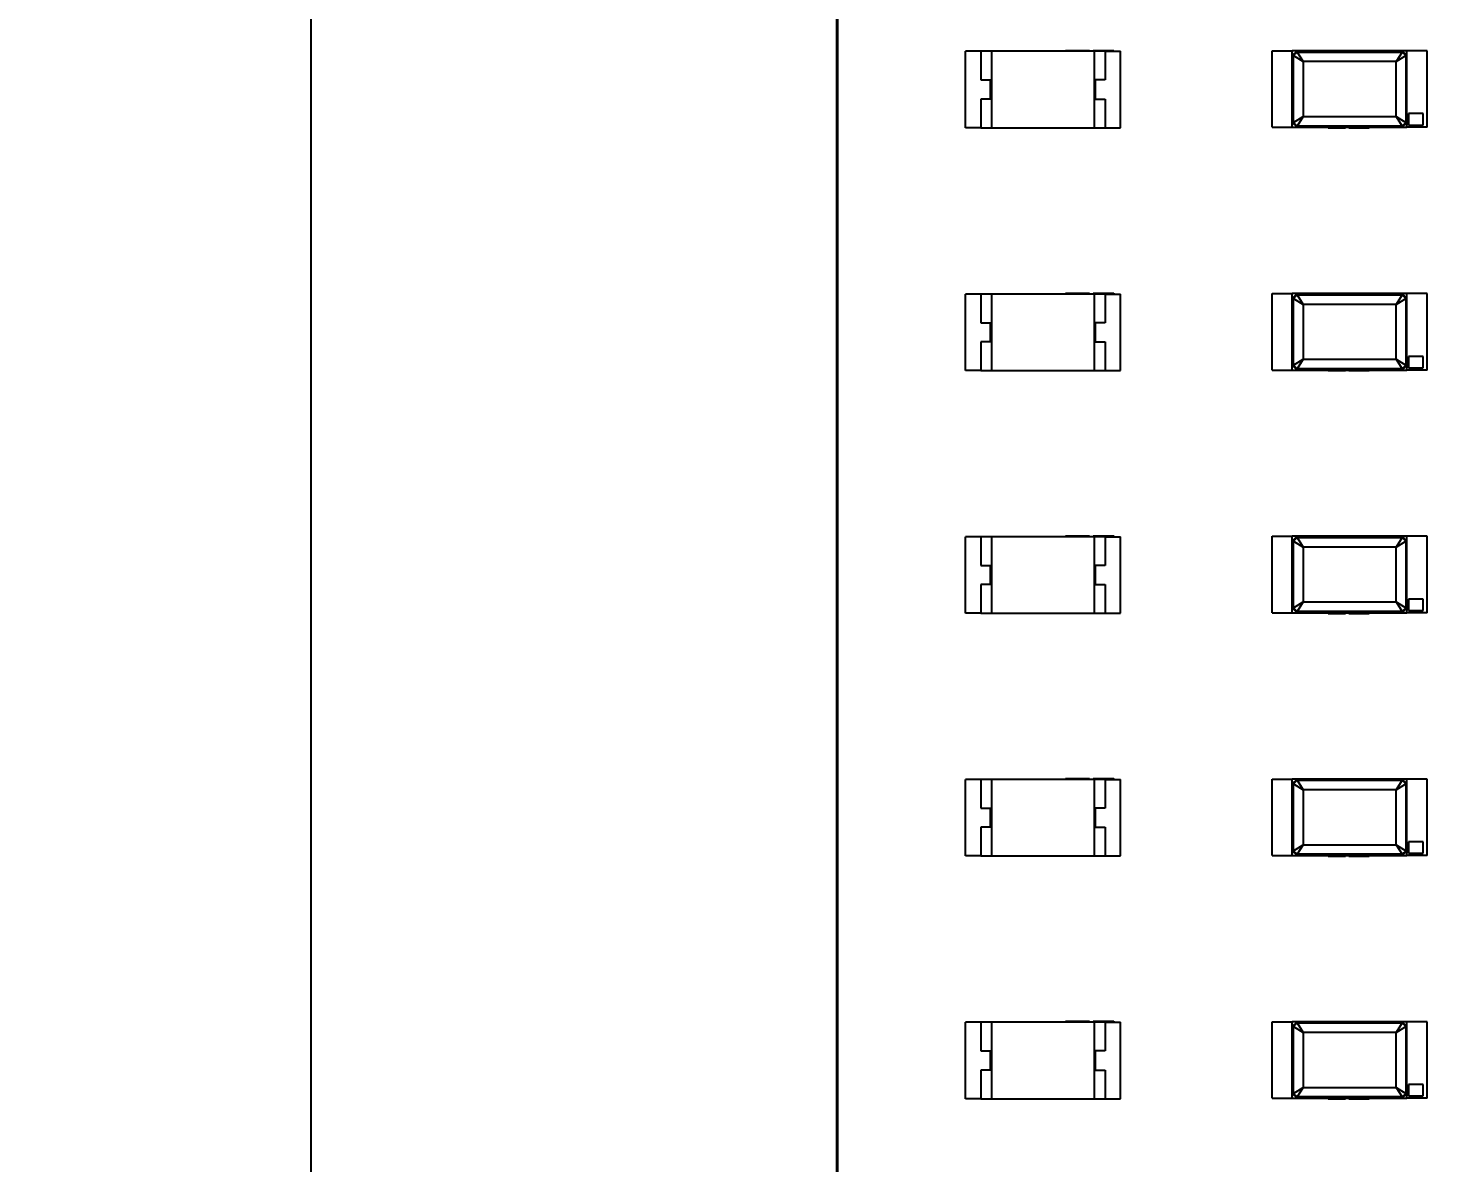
# Model space of a CAD drawing. Header units: millimetres. Extents: x 5 to 205, y 5 to 144.
# Drawn here: x 22.54 to 37.47, y 74.03 to 85.9 of the extents above; entities that cross this region are included whole.
import ezdxf

# ---------------------------------------------------------------- set-up
doc = ezdxf.new("R2010")
doc.units = ezdxf.units.MM
for name, color, linetype in [('DIM', 4, 'CONTINUOUS'), ('OUTLINE', 7, 'CONTINUOUS'), ('PARTS', 8, 'CONTINUOUS')]:
    doc.layers.add(name, color=color, linetype=linetype)
doc.styles.add('CJK', font='arial.ttf')
doc.dimstyles.new('PCB2', dxfattribs={"dimtxt": 1.25, "dimasz": 1.25, "dimexe": 0.75, "dimexo": 0.5, "dimgap": 0.3, "dimtad": 1, "dimzin": 0, "dimtxsty": 'CJK', "dimcen": 2.5, "dimclrd": 4, "dimclre": 4, "dimclrt": 4, "dimazin": 3, "dimtfac": 1, "dimtmove": 0, "dimatfit": 3})

msp = doc.modelspace()

# ---------------------------------------------------------------- linework, layer by layer
at = {"layer": 'OUTLINE'}
msp.add_lwpolyline([(31, 55.5), (31, 122.5)], dxfattribs=at)
at = {"layer": 'PARTS'}
for points in [[(31.013, 55.5), (31.013, 122.5)], [(32.51, 85.659), (32.35, 85.659)], [(32.35, 84.859), (32.35, 85.659)], [(32.51, 85.659), (32.51, 85.359)], [(32.62, 85.659), (32.51, 85.659)], [(33.7, 85.659), (32.62, 85.659)], [(32.62, 85.659), (32.62, 84.859)], [(33.396, 85.669), (33.414, 85.669)], [(33.396, 85.669), (33.396, 85.659)], [(33.414, 85.669), (33.421, 85.669)], [(33.414, 85.669), (33.414, 85.659)], [(33.421, 85.669), (33.439, 85.669)], [(33.421, 85.669), (33.421, 85.659)], [(33.439, 85.669), (33.439, 85.659)], [(33.442, 85.669), (33.449, 85.669)], [(33.442, 85.669), (33.442, 85.659)], [(33.449, 85.669), (33.456, 85.669)], [(33.449, 85.669), (33.449, 85.659)], [(33.456, 85.669), (33.474, 85.669)], [(33.456, 85.669), (33.456, 85.659)], [(33.474, 85.669), (33.48, 85.669)], [(33.474, 85.669), (33.474, 85.659)], [(33.48, 85.669), (33.498, 85.669)], [(33.48, 85.669), (33.48, 85.659)], [(33.498, 85.669), (33.498, 85.659)], [(33.498, 85.669), (33.501, 85.669)], [(33.501, 85.669), (33.508, 85.669)], [(33.501, 85.669), (33.501, 85.659)], [(33.508, 85.669), (33.526, 85.669)], [(33.508, 85.669), (33.508, 85.659)], [(33.526, 85.669), (33.54, 85.669)], [(33.526, 85.669), (33.526, 85.659)], [(33.54, 85.669), (33.54, 85.659)], [(33.54, 85.669), (33.547, 85.669)], [(33.547, 85.669), (33.547, 85.659)], [(33.547, 85.669), (33.549, 85.669)], [(33.549, 85.669), (33.549, 85.659)], [(33.549, 85.669), (33.55, 85.669)], [(33.55, 85.669), (33.55, 85.659)], [(33.55, 85.669), (33.574, 85.669)], [(33.574, 85.669), (33.574, 85.659)], [(33.574, 85.669), (33.576, 85.669)], [(33.576, 85.669), (33.58, 85.669)], [(33.576, 85.669), (33.576, 85.659)], [(33.58, 85.669), (33.58, 85.669)], [(33.58, 85.669), (33.58, 85.659)], [(33.58, 85.669), (33.58, 85.659)], [(33.584, 85.669), (33.584, 85.659)], [(33.584, 85.669), (33.595, 85.669)], [(33.595, 85.669), (33.612, 85.669)], [(33.595, 85.669), (33.595, 85.659)], [(33.612, 85.669), (33.619, 85.669)], [(33.612, 85.669), (33.612, 85.659)], [(33.619, 85.669), (33.619, 85.659)], [(33.621, 85.669), (33.621, 85.659)], [(33.621, 85.669), (33.64, 85.669)], [(33.621, 85.669), (33.621, 85.659)], [(33.621, 85.669), (33.621, 85.669)], [(33.64, 85.669), (33.64, 85.659)], [(33.64, 85.669), (33.646, 85.669)], [(33.646, 85.669), (33.646, 85.659)], [(33.685, 85.669), (33.718, 85.669)], [(33.685, 85.669), (33.685, 85.659)], [(33.7, 84.859), (33.7, 85.659)], [(33.81, 85.659), (33.7, 85.659)], [(33.718, 85.669), (33.737, 85.669)], [(33.718, 85.669), (33.718, 85.659)], [(33.737, 85.669), (33.782, 85.669)], [(33.737, 85.669), (33.737, 85.659)], [(33.782, 85.669), (33.823, 85.669)], [(33.782, 85.669), (33.782, 85.659)], [(33.81, 85.659), (33.97, 85.659)], [(33.81, 85.659), (33.81, 85.359)], [(33.823, 85.669), (33.838, 85.669)], [(33.823, 85.669), (33.823, 85.659)], [(33.838, 85.669), (33.846, 85.669)], [(33.838, 85.669), (33.838, 85.659)], [(33.846, 85.669), (33.884, 85.669)], [(33.846, 85.669), (33.846, 85.659)], [(33.884, 85.669), (33.9, 85.669)], [(33.884, 85.669), (33.884, 85.659)], [(33.9, 85.669), (33.9, 85.659)], [(33.97, 84.859), (33.97, 85.659)], [(35.56, 85.664), (35.77, 85.664)], [(35.56, 84.864), (35.56, 85.664)], [(35.82, 85.664), (35.77, 85.614)], [(35.77, 84.864), (35.77, 85.664)], [(36.97, 85.664), (35.77, 85.664)], [(35.783, 85.614), (35.77, 85.614)], [(35.783, 85.614), (35.82, 85.651)], [(35.783, 85.614), (35.883, 85.551)], [(35.783, 84.914), (35.783, 85.614)], [(36.92, 85.664), (35.82, 85.664)], [(35.82, 85.651), (35.82, 85.664)], [(35.82, 85.651), (35.883, 85.551)], [(35.82, 85.651), (36.92, 85.651)], [(36.857, 85.551), (35.883, 85.551)], [(35.883, 85.551), (35.883, 84.977)], [(36.92, 85.651), (36.857, 85.551)], [(36.857, 85.551), (36.957, 85.614)], [(36.857, 84.977), (36.857, 85.551)], [(36.97, 85.614), (36.92, 85.664)], [(36.92, 85.651), (36.92, 85.664)], [(36.92, 85.651), (36.957, 85.614)], [(36.957, 85.614), (36.97, 85.614)], [(36.957, 85.614), (36.957, 84.914)], [(37.18, 85.664), (36.97, 85.664)], [(36.97, 84.864), (36.97, 85.664)], [(37.18, 84.864), (37.18, 85.664)], [(32.51, 85.359), (32.61, 85.359)], [(32.61, 85.159), (32.61, 85.359)], [(33.71, 85.159), (33.71, 85.359)], [(33.81, 85.359), (33.71, 85.359)], [(32.51, 85.159), (32.51, 84.859)], [(32.61, 85.159), (32.51, 85.159)], [(33.71, 85.159), (33.81, 85.159)], [(33.81, 85.159), (33.81, 84.859)], [(35.783, 84.914), (35.883, 84.977)], [(35.883, 84.977), (35.82, 84.877)], [(35.883, 84.977), (36.857, 84.977)], [(36.857, 84.977), (36.92, 84.877)], [(36.857, 84.977), (36.957, 84.914)], [(37.139, 85.007), (36.985, 85.007)], [(36.985, 85.007), (36.985, 84.888)], [(37.139, 84.888), (37.139, 85.007)], [(32.51, 84.859), (32.35, 84.859)], [(32.51, 84.859), (32.62, 84.859)], [(32.62, 84.859), (33.7, 84.859)], [(33.7, 84.859), (33.81, 84.859)], [(33.81, 84.859), (33.97, 84.859)], [(35.56, 84.864), (35.77, 84.864)], [(35.77, 84.914), (35.82, 84.864)], [(35.783, 84.914), (35.77, 84.914)], [(35.77, 84.864), (36.97, 84.864)], [(35.82, 84.877), (35.783, 84.914)], [(35.82, 84.877), (35.82, 84.864)], [(36.92, 84.877), (35.82, 84.877)], [(35.82, 84.864), (36.92, 84.864)], [(36.144, 84.854), (36.144, 84.864)], [(36.157, 84.854), (36.144, 84.854)], [(36.157, 84.854), (36.157, 84.864)], [(36.191, 84.854), (36.157, 84.854)], [(36.191, 84.854), (36.191, 84.864)], [(36.197, 84.854), (36.191, 84.854)], [(36.197, 84.854), (36.197, 84.864)], [(36.21, 84.854), (36.197, 84.854)], [(36.21, 84.854), (36.21, 84.864)], [(36.245, 84.854), (36.21, 84.854)], [(36.245, 84.854), (36.245, 84.864)], [(36.284, 84.854), (36.245, 84.854)], [(36.284, 84.854), (36.284, 84.864)], [(36.3, 84.854), (36.284, 84.854)], [(36.3, 84.854), (36.3, 84.864)], [(36.328, 84.854), (36.3, 84.854)], [(36.328, 84.854), (36.328, 84.864)], [(36.362, 84.854), (36.362, 84.864)], [(36.367, 84.854), (36.362, 84.854)], [(36.367, 84.854), (36.367, 84.864)], [(36.383, 84.854), (36.367, 84.854)], [(36.383, 84.854), (36.383, 84.864)], [(36.384, 84.854), (36.383, 84.854)], [(36.384, 84.854), (36.384, 84.864)], [(36.385, 84.854), (36.385, 84.864)], [(36.391, 84.854), (36.385, 84.854)], [(36.391, 84.854), (36.391, 84.864)], [(36.406, 84.854), (36.391, 84.854)], [(36.406, 84.854), (36.406, 84.864)], [(36.415, 84.854), (36.406, 84.854)], [(36.415, 84.854), (36.415, 84.864)], [(36.419, 84.854), (36.419, 84.864)], [(36.419, 84.854), (36.419, 84.864)], [(36.419, 84.854), (36.419, 84.854)], [(36.422, 84.854), (36.419, 84.854)], [(36.422, 84.854), (36.422, 84.864)], [(36.423, 84.854), (36.422, 84.854)], [(36.423, 84.854), (36.423, 84.864)], [(36.444, 84.854), (36.423, 84.854)], [(36.444, 84.854), (36.444, 84.864)], [(36.445, 84.854), (36.444, 84.854)], [(36.445, 84.854), (36.445, 84.864)], [(36.447, 84.854), (36.445, 84.854)], [(36.447, 84.854), (36.447, 84.864)], [(36.453, 84.854), (36.447, 84.854)], [(36.453, 84.854), (36.453, 84.864)], [(36.465, 84.854), (36.453, 84.854)], [(36.465, 84.854), (36.465, 84.864)], [(36.48, 84.854), (36.465, 84.854)], [(36.48, 84.854), (36.48, 84.864)], [(36.486, 84.854), (36.48, 84.854)], [(36.486, 84.854), (36.486, 84.864)], [(36.488, 84.854), (36.486, 84.854)], [(36.488, 84.854), (36.488, 84.864)], [(36.504, 84.854), (36.488, 84.854)], [(36.504, 84.854), (36.504, 84.864)], [(36.509, 84.854), (36.504, 84.854)], [(36.509, 84.854), (36.509, 84.864)], [(36.525, 84.854), (36.509, 84.854)], [(36.525, 84.854), (36.525, 84.864)], [(36.531, 84.854), (36.525, 84.854)], [(36.531, 84.854), (36.531, 84.864)], [(36.537, 84.854), (36.531, 84.854)], [(36.537, 84.854), (36.537, 84.864)], [(36.539, 84.854), (36.539, 84.864)], [(36.555, 84.854), (36.539, 84.854)], [(36.555, 84.854), (36.555, 84.864)], [(36.56, 84.854), (36.555, 84.854)], [(36.56, 84.854), (36.56, 84.864)], [(36.576, 84.854), (36.56, 84.854)], [(36.576, 84.854), (36.576, 84.864)], [(36.957, 84.914), (36.92, 84.877)], [(36.92, 84.864), (36.97, 84.914)], [(36.92, 84.877), (36.92, 84.864)], [(36.957, 84.914), (36.97, 84.914)], [(37.18, 84.864), (36.97, 84.864)], [(36.985, 84.888), (37.139, 84.888)], [(32.51, 83.119), (32.35, 83.119)], [(32.35, 82.319), (32.35, 83.119)], [(32.51, 83.119), (32.51, 82.819)], [(32.62, 83.119), (32.51, 83.119)], [(33.7, 83.119), (32.62, 83.119)], [(32.62, 83.119), (32.62, 82.319)], [(33.396, 83.129), (33.414, 83.129)], [(33.396, 83.129), (33.396, 83.119)], [(33.414, 83.129), (33.421, 83.129)], [(33.414, 83.129), (33.414, 83.119)], [(33.421, 83.129), (33.439, 83.129)], [(33.421, 83.129), (33.421, 83.119)], [(33.439, 83.129), (33.439, 83.119)], [(33.442, 83.129), (33.449, 83.129)], [(33.442, 83.129), (33.442, 83.119)], [(33.449, 83.129), (33.456, 83.129)], [(33.449, 83.129), (33.449, 83.119)], [(33.456, 83.129), (33.474, 83.129)], [(33.456, 83.129), (33.456, 83.119)], [(33.474, 83.129), (33.48, 83.129)], [(33.474, 83.129), (33.474, 83.119)], [(33.48, 83.129), (33.498, 83.129)], [(33.48, 83.129), (33.48, 83.119)], [(33.498, 83.129), (33.498, 83.119)], [(33.498, 83.129), (33.501, 83.129)], [(33.501, 83.129), (33.508, 83.129)], [(33.501, 83.129), (33.501, 83.119)], [(33.508, 83.129), (33.526, 83.129)], [(33.508, 83.129), (33.508, 83.119)], [(33.526, 83.129), (33.54, 83.129)], [(33.526, 83.129), (33.526, 83.119)], [(33.54, 83.129), (33.54, 83.119)], [(33.54, 83.129), (33.547, 83.129)], [(33.547, 83.129), (33.547, 83.119)], [(33.547, 83.129), (33.549, 83.129)], [(33.549, 83.129), (33.549, 83.119)], [(33.549, 83.129), (33.55, 83.129)], [(33.55, 83.129), (33.55, 83.119)], [(33.55, 83.129), (33.574, 83.129)], [(33.574, 83.129), (33.574, 83.119)], [(33.574, 83.129), (33.576, 83.129)], [(33.576, 83.129), (33.58, 83.129)], [(33.576, 83.129), (33.576, 83.119)], [(33.58, 83.129), (33.58, 83.129)], [(33.58, 83.129), (33.58, 83.119)], [(33.58, 83.129), (33.58, 83.119)], [(33.584, 83.129), (33.584, 83.119)], [(33.584, 83.129), (33.595, 83.129)], [(33.595, 83.129), (33.612, 83.129)], [(33.595, 83.129), (33.595, 83.119)], [(33.612, 83.129), (33.619, 83.129)], [(33.612, 83.129), (33.612, 83.119)], [(33.619, 83.129), (33.619, 83.119)], [(33.621, 83.129), (33.621, 83.119)], [(33.621, 83.129), (33.64, 83.129)], [(33.621, 83.129), (33.621, 83.119)], [(33.621, 83.129), (33.621, 83.129)], [(33.64, 83.129), (33.64, 83.119)], [(33.64, 83.129), (33.646, 83.129)], [(33.646, 83.129), (33.646, 83.119)], [(33.685, 83.129), (33.718, 83.129)], [(33.685, 83.129), (33.685, 83.119)], [(33.7, 82.319), (33.7, 83.119)], [(33.81, 83.119), (33.7, 83.119)], [(33.718, 83.129), (33.737, 83.129)], [(33.718, 83.129), (33.718, 83.119)], [(33.737, 83.129), (33.782, 83.129)], [(33.737, 83.129), (33.737, 83.119)], [(33.782, 83.129), (33.823, 83.129)], [(33.782, 83.129), (33.782, 83.119)], [(33.81, 83.119), (33.97, 83.119)], [(33.81, 83.119), (33.81, 82.819)], [(33.823, 83.129), (33.838, 83.129)], [(33.823, 83.129), (33.823, 83.119)], [(33.838, 83.129), (33.846, 83.129)], [(33.838, 83.129), (33.838, 83.119)], [(33.846, 83.129), (33.884, 83.129)], [(33.846, 83.129), (33.846, 83.119)], [(33.884, 83.129), (33.9, 83.129)], [(33.884, 83.129), (33.884, 83.119)], [(33.9, 83.129), (33.9, 83.119)], [(33.97, 82.319), (33.97, 83.119)], [(35.56, 83.124), (35.77, 83.124)], [(35.56, 82.324), (35.56, 83.124)], [(35.82, 83.124), (35.77, 83.074)], [(35.77, 82.324), (35.77, 83.124)], [(36.97, 83.124), (35.77, 83.124)], [(35.783, 83.074), (35.77, 83.074)], [(35.783, 83.074), (35.82, 83.111)], [(35.783, 83.074), (35.883, 83.011)], [(35.783, 82.374), (35.783, 83.074)], [(36.92, 83.124), (35.82, 83.124)], [(35.82, 83.111), (35.82, 83.124)], [(35.82, 83.111), (35.883, 83.011)], [(35.82, 83.111), (36.92, 83.111)], [(36.857, 83.011), (35.883, 83.011)], [(35.883, 83.011), (35.883, 82.437)], [(36.92, 83.111), (36.857, 83.011)], [(36.857, 83.011), (36.957, 83.074)], [(36.857, 82.437), (36.857, 83.011)], [(36.97, 83.074), (36.92, 83.124)], [(36.92, 83.111), (36.92, 83.124)], [(36.92, 83.111), (36.957, 83.074)], [(36.957, 83.074), (36.97, 83.074)], [(36.957, 83.074), (36.957, 82.374)], [(37.18, 83.124), (36.97, 83.124)], [(36.97, 82.324), (36.97, 83.124)], [(37.18, 82.324), (37.18, 83.124)], [(32.51, 82.819), (32.61, 82.819)], [(32.61, 82.619), (32.61, 82.819)], [(33.71, 82.619), (33.71, 82.819)], [(33.81, 82.819), (33.71, 82.819)], [(32.51, 82.619), (32.51, 82.319)], [(32.61, 82.619), (32.51, 82.619)], [(33.71, 82.619), (33.81, 82.619)], [(33.81, 82.619), (33.81, 82.319)], [(35.783, 82.374), (35.883, 82.437)], [(35.883, 82.437), (35.82, 82.337)], [(35.883, 82.437), (36.857, 82.437)], [(36.857, 82.437), (36.92, 82.337)], [(36.857, 82.437), (36.957, 82.374)], [(37.139, 82.467), (36.985, 82.467)], [(36.985, 82.467), (36.985, 82.348)], [(37.139, 82.348), (37.139, 82.467)], [(32.51, 82.319), (32.35, 82.319)], [(32.51, 82.319), (32.62, 82.319)], [(32.62, 82.319), (33.7, 82.319)], [(33.7, 82.319), (33.81, 82.319)], [(33.81, 82.319), (33.97, 82.319)], [(35.56, 82.324), (35.77, 82.324)], [(35.77, 82.374), (35.82, 82.324)], [(35.783, 82.374), (35.77, 82.374)], [(35.77, 82.324), (36.97, 82.324)], [(35.82, 82.337), (35.783, 82.374)], [(35.82, 82.337), (35.82, 82.324)], [(36.92, 82.337), (35.82, 82.337)], [(35.82, 82.324), (36.92, 82.324)], [(36.144, 82.314), (36.144, 82.324)], [(36.157, 82.314), (36.144, 82.314)], [(36.157, 82.314), (36.157, 82.324)], [(36.191, 82.314), (36.157, 82.314)], [(36.191, 82.314), (36.191, 82.324)], [(36.197, 82.314), (36.191, 82.314)], [(36.197, 82.314), (36.197, 82.324)], [(36.21, 82.314), (36.197, 82.314)], [(36.21, 82.314), (36.21, 82.324)], [(36.245, 82.314), (36.21, 82.314)], [(36.245, 82.314), (36.245, 82.324)], [(36.284, 82.314), (36.245, 82.314)], [(36.284, 82.314), (36.284, 82.324)], [(36.3, 82.314), (36.284, 82.314)], [(36.3, 82.314), (36.3, 82.324)], [(36.328, 82.314), (36.3, 82.314)], [(36.328, 82.314), (36.328, 82.324)], [(36.362, 82.314), (36.362, 82.324)], [(36.367, 82.314), (36.362, 82.314)], [(36.367, 82.314), (36.367, 82.324)], [(36.383, 82.314), (36.367, 82.314)], [(36.383, 82.314), (36.383, 82.324)], [(36.384, 82.314), (36.383, 82.314)], [(36.384, 82.314), (36.384, 82.324)], [(36.385, 82.314), (36.385, 82.324)], [(36.391, 82.314), (36.385, 82.314)], [(36.391, 82.314), (36.391, 82.324)], [(36.406, 82.314), (36.391, 82.314)], [(36.406, 82.314), (36.406, 82.324)], [(36.415, 82.314), (36.406, 82.314)], [(36.415, 82.314), (36.415, 82.324)], [(36.419, 82.314), (36.419, 82.324)], [(36.419, 82.314), (36.419, 82.324)], [(36.419, 82.314), (36.419, 82.314)], [(36.422, 82.314), (36.419, 82.314)], [(36.422, 82.314), (36.422, 82.324)], [(36.423, 82.314), (36.422, 82.314)], [(36.423, 82.314), (36.423, 82.324)], [(36.444, 82.314), (36.423, 82.314)], [(36.444, 82.314), (36.444, 82.324)], [(36.445, 82.314), (36.444, 82.314)], [(36.445, 82.314), (36.445, 82.324)], [(36.447, 82.314), (36.445, 82.314)], [(36.447, 82.314), (36.447, 82.324)], [(36.453, 82.314), (36.447, 82.314)], [(36.453, 82.314), (36.453, 82.324)], [(36.465, 82.314), (36.453, 82.314)], [(36.465, 82.314), (36.465, 82.324)], [(36.48, 82.314), (36.465, 82.314)], [(36.48, 82.314), (36.48, 82.324)], [(36.486, 82.314), (36.48, 82.314)], [(36.486, 82.314), (36.486, 82.324)], [(36.488, 82.314), (36.486, 82.314)], [(36.488, 82.314), (36.488, 82.324)], [(36.504, 82.314), (36.488, 82.314)], [(36.504, 82.314), (36.504, 82.324)], [(36.509, 82.314), (36.504, 82.314)], [(36.509, 82.314), (36.509, 82.324)], [(36.525, 82.314), (36.509, 82.314)], [(36.525, 82.314), (36.525, 82.324)], [(36.531, 82.314), (36.525, 82.314)], [(36.531, 82.314), (36.531, 82.324)], [(36.537, 82.314), (36.531, 82.314)], [(36.537, 82.314), (36.537, 82.324)], [(36.539, 82.314), (36.539, 82.324)], [(36.555, 82.314), (36.539, 82.314)], [(36.555, 82.314), (36.555, 82.324)], [(36.56, 82.314), (36.555, 82.314)], [(36.56, 82.314), (36.56, 82.324)], [(36.576, 82.314), (36.56, 82.314)], [(36.576, 82.314), (36.576, 82.324)], [(36.957, 82.374), (36.92, 82.337)], [(36.92, 82.324), (36.97, 82.374)], [(36.92, 82.337), (36.92, 82.324)], [(36.957, 82.374), (36.97, 82.374)], [(37.18, 82.324), (36.97, 82.324)], [(36.985, 82.348), (37.139, 82.348)], [(32.51, 80.579), (32.35, 80.579)], [(32.35, 79.779), (32.35, 80.579)], [(32.51, 80.579), (32.51, 80.279)], [(32.62, 80.579), (32.51, 80.579)], [(33.7, 80.579), (32.62, 80.579)], [(32.62, 80.579), (32.62, 79.779)], [(33.396, 80.589), (33.414, 80.589)], [(33.396, 80.589), (33.396, 80.579)], [(33.414, 80.589), (33.421, 80.589)], [(33.414, 80.589), (33.414, 80.579)], [(33.421, 80.589), (33.439, 80.589)], [(33.421, 80.589), (33.421, 80.579)], [(33.439, 80.589), (33.439, 80.579)], [(33.442, 80.589), (33.449, 80.589)], [(33.442, 80.589), (33.442, 80.579)], [(33.449, 80.589), (33.456, 80.589)], [(33.449, 80.589), (33.449, 80.579)], [(33.456, 80.589), (33.474, 80.589)], [(33.456, 80.589), (33.456, 80.579)], [(33.474, 80.589), (33.48, 80.589)], [(33.474, 80.589), (33.474, 80.579)], [(33.48, 80.589), (33.498, 80.589)], [(33.48, 80.589), (33.48, 80.579)], [(33.498, 80.589), (33.498, 80.579)], [(33.498, 80.589), (33.501, 80.589)], [(33.501, 80.589), (33.508, 80.589)], [(33.501, 80.589), (33.501, 80.579)], [(33.508, 80.589), (33.526, 80.589)], [(33.508, 80.589), (33.508, 80.579)], [(33.526, 80.589), (33.54, 80.589)], [(33.526, 80.589), (33.526, 80.579)], [(33.54, 80.589), (33.54, 80.579)], [(33.54, 80.589), (33.547, 80.589)], [(33.547, 80.589), (33.547, 80.579)], [(33.547, 80.589), (33.549, 80.589)], [(33.549, 80.589), (33.549, 80.579)], [(33.549, 80.589), (33.55, 80.589)], [(33.55, 80.589), (33.55, 80.579)], [(33.55, 80.589), (33.574, 80.589)], [(33.574, 80.589), (33.574, 80.579)], [(33.574, 80.589), (33.576, 80.589)], [(33.576, 80.589), (33.58, 80.589)], [(33.576, 80.589), (33.576, 80.579)], [(33.58, 80.589), (33.58, 80.589)], [(33.58, 80.589), (33.58, 80.579)], [(33.58, 80.589), (33.58, 80.579)], [(33.584, 80.589), (33.584, 80.579)], [(33.584, 80.589), (33.595, 80.589)], [(33.595, 80.589), (33.612, 80.589)], [(33.595, 80.589), (33.595, 80.579)], [(33.612, 80.589), (33.619, 80.589)], [(33.612, 80.589), (33.612, 80.579)], [(33.619, 80.589), (33.619, 80.579)], [(33.621, 80.589), (33.621, 80.579)], [(33.621, 80.589), (33.64, 80.589)], [(33.621, 80.589), (33.621, 80.579)], [(33.621, 80.589), (33.621, 80.589)], [(33.64, 80.589), (33.64, 80.579)], [(33.64, 80.589), (33.646, 80.589)], [(33.646, 80.589), (33.646, 80.579)], [(33.685, 80.589), (33.718, 80.589)], [(33.685, 80.589), (33.685, 80.579)], [(33.7, 79.779), (33.7, 80.579)], [(33.81, 80.579), (33.7, 80.579)], [(33.718, 80.589), (33.737, 80.589)], [(33.718, 80.589), (33.718, 80.579)], [(33.737, 80.589), (33.782, 80.589)], [(33.737, 80.589), (33.737, 80.579)], [(33.782, 80.589), (33.823, 80.589)], [(33.782, 80.589), (33.782, 80.579)], [(33.81, 80.579), (33.97, 80.579)], [(33.81, 80.579), (33.81, 80.279)], [(33.823, 80.589), (33.838, 80.589)], [(33.823, 80.589), (33.823, 80.579)], [(33.838, 80.589), (33.846, 80.589)], [(33.838, 80.589), (33.838, 80.579)], [(33.846, 80.589), (33.884, 80.589)], [(33.846, 80.589), (33.846, 80.579)], [(33.884, 80.589), (33.9, 80.589)], [(33.884, 80.589), (33.884, 80.579)], [(33.9, 80.589), (33.9, 80.579)], [(33.97, 79.779), (33.97, 80.579)], [(35.56, 80.584), (35.77, 80.584)], [(35.56, 79.784), (35.56, 80.584)], [(35.82, 80.584), (35.77, 80.534)], [(35.77, 79.784), (35.77, 80.584)], [(36.97, 80.584), (35.77, 80.584)], [(35.783, 80.534), (35.77, 80.534)], [(35.783, 80.534), (35.82, 80.571)], [(35.783, 80.534), (35.883, 80.471)], [(35.783, 79.834), (35.783, 80.534)], [(36.92, 80.584), (35.82, 80.584)], [(35.82, 80.571), (35.82, 80.584)], [(35.82, 80.571), (35.883, 80.471)], [(35.82, 80.571), (36.92, 80.571)], [(36.857, 80.471), (35.883, 80.471)], [(35.883, 80.471), (35.883, 79.897)], [(36.92, 80.571), (36.857, 80.471)], [(36.857, 80.471), (36.957, 80.534)], [(36.857, 79.897), (36.857, 80.471)], [(36.97, 80.534), (36.92, 80.584)], [(36.92, 80.571), (36.92, 80.584)], [(36.92, 80.571), (36.957, 80.534)], [(36.957, 80.534), (36.97, 80.534)], [(36.957, 80.534), (36.957, 79.834)], [(37.18, 80.584), (36.97, 80.584)], [(36.97, 79.784), (36.97, 80.584)], [(37.18, 79.784), (37.18, 80.584)], [(32.51, 80.279), (32.61, 80.279)], [(32.61, 80.079), (32.61, 80.279)], [(33.71, 80.079), (33.71, 80.279)], [(33.81, 80.279), (33.71, 80.279)], [(32.51, 80.079), (32.51, 79.779)], [(32.61, 80.079), (32.51, 80.079)], [(33.71, 80.079), (33.81, 80.079)], [(33.81, 80.079), (33.81, 79.779)], [(35.783, 79.834), (35.883, 79.897)], [(35.883, 79.897), (35.82, 79.797)], [(35.883, 79.897), (36.857, 79.897)], [(36.857, 79.897), (36.92, 79.797)], [(36.857, 79.897), (36.957, 79.834)], [(37.139, 79.927), (36.985, 79.927)], [(36.985, 79.927), (36.985, 79.808)], [(37.139, 79.808), (37.139, 79.927)], [(32.51, 79.779), (32.35, 79.779)], [(32.51, 79.779), (32.62, 79.779)], [(32.62, 79.779), (33.7, 79.779)], [(33.7, 79.779), (33.81, 79.779)], [(33.81, 79.779), (33.97, 79.779)], [(35.56, 79.784), (35.77, 79.784)], [(35.77, 79.834), (35.82, 79.784)], [(35.783, 79.834), (35.77, 79.834)], [(35.77, 79.784), (36.97, 79.784)], [(35.82, 79.797), (35.783, 79.834)], [(35.82, 79.797), (35.82, 79.784)], [(36.92, 79.797), (35.82, 79.797)], [(35.82, 79.784), (36.92, 79.784)], [(36.144, 79.774), (36.144, 79.784)], [(36.157, 79.774), (36.144, 79.774)], [(36.157, 79.774), (36.157, 79.784)], [(36.191, 79.774), (36.157, 79.774)], [(36.191, 79.774), (36.191, 79.784)], [(36.197, 79.774), (36.191, 79.774)], [(36.197, 79.774), (36.197, 79.784)], [(36.21, 79.774), (36.197, 79.774)], [(36.21, 79.774), (36.21, 79.784)], [(36.245, 79.774), (36.21, 79.774)], [(36.245, 79.774), (36.245, 79.784)], [(36.284, 79.774), (36.245, 79.774)], [(36.284, 79.774), (36.284, 79.784)], [(36.3, 79.774), (36.284, 79.774)], [(36.3, 79.774), (36.3, 79.784)], [(36.328, 79.774), (36.3, 79.774)], [(36.328, 79.774), (36.328, 79.784)], [(36.362, 79.774), (36.362, 79.784)], [(36.367, 79.774), (36.362, 79.774)], [(36.367, 79.774), (36.367, 79.784)], [(36.383, 79.774), (36.367, 79.774)], [(36.383, 79.774), (36.383, 79.784)], [(36.384, 79.774), (36.383, 79.774)], [(36.384, 79.774), (36.384, 79.784)], [(36.385, 79.774), (36.385, 79.784)], [(36.391, 79.774), (36.385, 79.774)], [(36.391, 79.774), (36.391, 79.784)], [(36.406, 79.774), (36.391, 79.774)], [(36.406, 79.774), (36.406, 79.784)], [(36.415, 79.774), (36.406, 79.774)], [(36.415, 79.774), (36.415, 79.784)], [(36.419, 79.774), (36.419, 79.784)], [(36.419, 79.774), (36.419, 79.784)], [(36.419, 79.774), (36.419, 79.774)], [(36.422, 79.774), (36.419, 79.774)], [(36.422, 79.774), (36.422, 79.784)], [(36.423, 79.774), (36.422, 79.774)], [(36.423, 79.774), (36.423, 79.784)], [(36.444, 79.774), (36.423, 79.774)], [(36.444, 79.774), (36.444, 79.784)], [(36.445, 79.774), (36.444, 79.774)], [(36.445, 79.774), (36.445, 79.784)], [(36.447, 79.774), (36.445, 79.774)], [(36.447, 79.774), (36.447, 79.784)], [(36.453, 79.774), (36.447, 79.774)], [(36.453, 79.774), (36.453, 79.784)], [(36.465, 79.774), (36.453, 79.774)], [(36.465, 79.774), (36.465, 79.784)], [(36.48, 79.774), (36.465, 79.774)], [(36.48, 79.774), (36.48, 79.784)], [(36.486, 79.774), (36.48, 79.774)], [(36.486, 79.774), (36.486, 79.784)], [(36.488, 79.774), (36.486, 79.774)], [(36.488, 79.774), (36.488, 79.784)], [(36.504, 79.774), (36.488, 79.774)], [(36.504, 79.774), (36.504, 79.784)], [(36.509, 79.774), (36.504, 79.774)], [(36.509, 79.774), (36.509, 79.784)], [(36.525, 79.774), (36.509, 79.774)], [(36.525, 79.774), (36.525, 79.784)], [(36.531, 79.774), (36.525, 79.774)], [(36.531, 79.774), (36.531, 79.784)], [(36.537, 79.774), (36.531, 79.774)], [(36.537, 79.774), (36.537, 79.784)], [(36.539, 79.774), (36.539, 79.784)], [(36.555, 79.774), (36.539, 79.774)], [(36.555, 79.774), (36.555, 79.784)], [(36.56, 79.774), (36.555, 79.774)], [(36.56, 79.774), (36.56, 79.784)], [(36.576, 79.774), (36.56, 79.774)], [(36.576, 79.774), (36.576, 79.784)], [(36.957, 79.834), (36.92, 79.797)], [(36.92, 79.784), (36.97, 79.834)], [(36.92, 79.797), (36.92, 79.784)], [(36.957, 79.834), (36.97, 79.834)], [(37.18, 79.784), (36.97, 79.784)], [(36.985, 79.808), (37.139, 79.808)], [(32.51, 78.039), (32.35, 78.039)], [(32.35, 77.239), (32.35, 78.039)], [(32.51, 78.039), (32.51, 77.739)], [(32.62, 78.039), (32.51, 78.039)], [(33.7, 78.039), (32.62, 78.039)], [(32.62, 78.039), (32.62, 77.239)], [(33.396, 78.049), (33.414, 78.049)], [(33.396, 78.049), (33.396, 78.039)], [(33.414, 78.049), (33.421, 78.049)], [(33.414, 78.049), (33.414, 78.039)], [(33.421, 78.049), (33.439, 78.049)], [(33.421, 78.049), (33.421, 78.039)], [(33.439, 78.049), (33.439, 78.039)], [(33.442, 78.049), (33.449, 78.049)], [(33.442, 78.049), (33.442, 78.039)], [(33.449, 78.049), (33.456, 78.049)], [(33.449, 78.049), (33.449, 78.039)], [(33.456, 78.049), (33.474, 78.049)], [(33.456, 78.049), (33.456, 78.039)], [(33.474, 78.049), (33.48, 78.049)], [(33.474, 78.049), (33.474, 78.039)], [(33.48, 78.049), (33.498, 78.049)], [(33.48, 78.049), (33.48, 78.039)], [(33.498, 78.049), (33.498, 78.039)], [(33.498, 78.049), (33.501, 78.049)], [(33.501, 78.049), (33.508, 78.049)], [(33.501, 78.049), (33.501, 78.039)], [(33.508, 78.049), (33.526, 78.049)], [(33.508, 78.049), (33.508, 78.039)], [(33.526, 78.049), (33.54, 78.049)], [(33.526, 78.049), (33.526, 78.039)], [(33.54, 78.049), (33.54, 78.039)], [(33.54, 78.049), (33.547, 78.049)], [(33.547, 78.049), (33.547, 78.039)], [(33.547, 78.049), (33.549, 78.049)], [(33.549, 78.049), (33.549, 78.039)], [(33.549, 78.049), (33.55, 78.049)], [(33.55, 78.049), (33.55, 78.039)], [(33.55, 78.049), (33.574, 78.049)], [(33.574, 78.049), (33.574, 78.039)], [(33.574, 78.049), (33.576, 78.049)], [(33.576, 78.049), (33.58, 78.049)], [(33.576, 78.049), (33.576, 78.039)], [(33.58, 78.049), (33.58, 78.049)], [(33.58, 78.049), (33.58, 78.039)], [(33.58, 78.049), (33.58, 78.039)], [(33.584, 78.049), (33.584, 78.039)], [(33.584, 78.049), (33.595, 78.049)], [(33.595, 78.049), (33.612, 78.049)], [(33.595, 78.049), (33.595, 78.039)], [(33.612, 78.049), (33.619, 78.049)], [(33.612, 78.049), (33.612, 78.039)], [(33.619, 78.049), (33.619, 78.039)], [(33.621, 78.049), (33.621, 78.039)], [(33.621, 78.049), (33.64, 78.049)], [(33.621, 78.049), (33.621, 78.039)], [(33.621, 78.049), (33.621, 78.049)], [(33.64, 78.049), (33.64, 78.039)], [(33.64, 78.049), (33.646, 78.049)], [(33.646, 78.049), (33.646, 78.039)], [(33.685, 78.049), (33.718, 78.049)], [(33.685, 78.049), (33.685, 78.039)], [(33.7, 77.239), (33.7, 78.039)], [(33.81, 78.039), (33.7, 78.039)], [(33.718, 78.049), (33.737, 78.049)], [(33.718, 78.049), (33.718, 78.039)], [(33.737, 78.049), (33.782, 78.049)], [(33.737, 78.049), (33.737, 78.039)], [(33.782, 78.049), (33.823, 78.049)], [(33.782, 78.049), (33.782, 78.039)], [(33.81, 78.039), (33.97, 78.039)], [(33.81, 78.039), (33.81, 77.739)], [(33.823, 78.049), (33.838, 78.049)], [(33.823, 78.049), (33.823, 78.039)], [(33.838, 78.049), (33.846, 78.049)], [(33.838, 78.049), (33.838, 78.039)], [(33.846, 78.049), (33.884, 78.049)], [(33.846, 78.049), (33.846, 78.039)], [(33.884, 78.049), (33.9, 78.049)], [(33.884, 78.049), (33.884, 78.039)], [(33.9, 78.049), (33.9, 78.039)], [(33.97, 77.239), (33.97, 78.039)], [(35.56, 78.044), (35.77, 78.044)], [(35.56, 77.244), (35.56, 78.044)], [(35.82, 78.044), (35.77, 77.994)], [(35.77, 77.244), (35.77, 78.044)], [(36.97, 78.044), (35.77, 78.044)], [(35.783, 77.994), (35.77, 77.994)], [(35.783, 77.994), (35.82, 78.031)], [(35.783, 77.994), (35.883, 77.931)], [(35.783, 77.294), (35.783, 77.994)], [(36.92, 78.044), (35.82, 78.044)], [(35.82, 78.031), (35.82, 78.044)], [(35.82, 78.031), (35.883, 77.931)], [(35.82, 78.031), (36.92, 78.031)], [(36.857, 77.931), (35.883, 77.931)], [(35.883, 77.931), (35.883, 77.357)], [(36.92, 78.031), (36.857, 77.931)], [(36.857, 77.931), (36.957, 77.994)], [(36.857, 77.357), (36.857, 77.931)], [(36.97, 77.994), (36.92, 78.044)], [(36.92, 78.031), (36.92, 78.044)], [(36.92, 78.031), (36.957, 77.994)], [(36.957, 77.994), (36.97, 77.994)], [(36.957, 77.994), (36.957, 77.294)], [(37.18, 78.044), (36.97, 78.044)], [(36.97, 77.244), (36.97, 78.044)], [(37.18, 77.244), (37.18, 78.044)], [(32.51, 77.739), (32.61, 77.739)], [(32.61, 77.539), (32.61, 77.739)], [(33.71, 77.539), (33.71, 77.739)], [(33.81, 77.739), (33.71, 77.739)], [(32.51, 77.539), (32.51, 77.239)], [(32.61, 77.539), (32.51, 77.539)], [(33.71, 77.539), (33.81, 77.539)], [(33.81, 77.539), (33.81, 77.239)], [(35.783, 77.294), (35.883, 77.357)], [(35.883, 77.357), (35.82, 77.257)], [(35.883, 77.357), (36.857, 77.357)], [(36.857, 77.357), (36.92, 77.257)], [(36.857, 77.357), (36.957, 77.294)], [(37.139, 77.387), (36.985, 77.387)], [(36.985, 77.387), (36.985, 77.268)], [(37.139, 77.268), (37.139, 77.387)], [(32.51, 77.239), (32.35, 77.239)], [(32.51, 77.239), (32.62, 77.239)], [(32.62, 77.239), (33.7, 77.239)], [(33.7, 77.239), (33.81, 77.239)], [(33.81, 77.239), (33.97, 77.239)], [(35.56, 77.244), (35.77, 77.244)], [(35.77, 77.294), (35.82, 77.244)], [(35.783, 77.294), (35.77, 77.294)], [(35.77, 77.244), (36.97, 77.244)], [(35.82, 77.257), (35.783, 77.294)], [(35.82, 77.257), (35.82, 77.244)], [(36.92, 77.257), (35.82, 77.257)], [(35.82, 77.244), (36.92, 77.244)], [(36.144, 77.234), (36.144, 77.244)], [(36.157, 77.234), (36.144, 77.234)], [(36.157, 77.234), (36.157, 77.244)], [(36.191, 77.234), (36.157, 77.234)], [(36.191, 77.234), (36.191, 77.244)], [(36.197, 77.234), (36.191, 77.234)], [(36.197, 77.234), (36.197, 77.244)], [(36.21, 77.234), (36.197, 77.234)], [(36.21, 77.234), (36.21, 77.244)], [(36.245, 77.234), (36.21, 77.234)], [(36.245, 77.234), (36.245, 77.244)], [(36.284, 77.234), (36.245, 77.234)], [(36.284, 77.234), (36.284, 77.244)], [(36.3, 77.234), (36.284, 77.234)], [(36.3, 77.234), (36.3, 77.244)], [(36.328, 77.234), (36.3, 77.234)], [(36.328, 77.234), (36.328, 77.244)], [(36.362, 77.234), (36.362, 77.244)], [(36.367, 77.234), (36.362, 77.234)], [(36.367, 77.234), (36.367, 77.244)], [(36.383, 77.234), (36.367, 77.234)], [(36.383, 77.234), (36.383, 77.244)], [(36.384, 77.234), (36.383, 77.234)], [(36.384, 77.234), (36.384, 77.244)], [(36.385, 77.234), (36.385, 77.244)], [(36.391, 77.234), (36.385, 77.234)], [(36.391, 77.234), (36.391, 77.244)], [(36.406, 77.234), (36.391, 77.234)], [(36.406, 77.234), (36.406, 77.244)], [(36.415, 77.234), (36.406, 77.234)], [(36.415, 77.234), (36.415, 77.244)], [(36.419, 77.234), (36.419, 77.244)], [(36.419, 77.234), (36.419, 77.244)], [(36.419, 77.234), (36.419, 77.234)], [(36.422, 77.234), (36.419, 77.234)], [(36.422, 77.234), (36.422, 77.244)], [(36.423, 77.234), (36.422, 77.234)], [(36.423, 77.234), (36.423, 77.244)], [(36.444, 77.234), (36.423, 77.234)], [(36.444, 77.234), (36.444, 77.244)], [(36.445, 77.234), (36.444, 77.234)], [(36.445, 77.234), (36.445, 77.244)], [(36.447, 77.234), (36.445, 77.234)], [(36.447, 77.234), (36.447, 77.244)], [(36.453, 77.234), (36.447, 77.234)], [(36.453, 77.234), (36.453, 77.244)], [(36.465, 77.234), (36.453, 77.234)], [(36.465, 77.234), (36.465, 77.244)], [(36.48, 77.234), (36.465, 77.234)], [(36.48, 77.234), (36.48, 77.244)], [(36.486, 77.234), (36.48, 77.234)], [(36.486, 77.234), (36.486, 77.244)], [(36.488, 77.234), (36.486, 77.234)], [(36.488, 77.234), (36.488, 77.244)], [(36.504, 77.234), (36.488, 77.234)], [(36.504, 77.234), (36.504, 77.244)], [(36.509, 77.234), (36.504, 77.234)], [(36.509, 77.234), (36.509, 77.244)], [(36.525, 77.234), (36.509, 77.234)], [(36.525, 77.234), (36.525, 77.244)], [(36.531, 77.234), (36.525, 77.234)], [(36.531, 77.234), (36.531, 77.244)], [(36.537, 77.234), (36.531, 77.234)], [(36.537, 77.234), (36.537, 77.244)], [(36.539, 77.234), (36.539, 77.244)], [(36.555, 77.234), (36.539, 77.234)], [(36.555, 77.234), (36.555, 77.244)], [(36.56, 77.234), (36.555, 77.234)], [(36.56, 77.234), (36.56, 77.244)], [(36.576, 77.234), (36.56, 77.234)], [(36.576, 77.234), (36.576, 77.244)], [(36.957, 77.294), (36.92, 77.257)], [(36.92, 77.244), (36.97, 77.294)], [(36.92, 77.257), (36.92, 77.244)], [(36.957, 77.294), (36.97, 77.294)], [(37.18, 77.244), (36.97, 77.244)], [(36.985, 77.268), (37.139, 77.268)], [(32.51, 75.499), (32.35, 75.499)], [(32.35, 74.699), (32.35, 75.499)], [(32.51, 75.499), (32.51, 75.199)], [(32.62, 75.499), (32.51, 75.499)], [(33.7, 75.499), (32.62, 75.499)], [(32.62, 75.499), (32.62, 74.699)], [(33.396, 75.509), (33.414, 75.509)], [(33.396, 75.509), (33.396, 75.499)], [(33.414, 75.509), (33.421, 75.509)], [(33.414, 75.509), (33.414, 75.499)], [(33.421, 75.509), (33.439, 75.509)], [(33.421, 75.509), (33.421, 75.499)], [(33.439, 75.509), (33.439, 75.499)], [(33.442, 75.509), (33.449, 75.509)], [(33.442, 75.509), (33.442, 75.499)], [(33.449, 75.509), (33.456, 75.509)], [(33.449, 75.509), (33.449, 75.499)], [(33.456, 75.509), (33.474, 75.509)], [(33.456, 75.509), (33.456, 75.499)], [(33.474, 75.509), (33.48, 75.509)], [(33.474, 75.509), (33.474, 75.499)], [(33.48, 75.509), (33.498, 75.509)], [(33.48, 75.509), (33.48, 75.499)], [(33.498, 75.509), (33.498, 75.499)], [(33.498, 75.509), (33.501, 75.509)], [(33.501, 75.509), (33.508, 75.509)], [(33.501, 75.509), (33.501, 75.499)], [(33.508, 75.509), (33.526, 75.509)], [(33.508, 75.509), (33.508, 75.499)], [(33.526, 75.509), (33.54, 75.509)], [(33.526, 75.509), (33.526, 75.499)], [(33.54, 75.509), (33.54, 75.499)], [(33.54, 75.509), (33.547, 75.509)], [(33.547, 75.509), (33.547, 75.499)], [(33.547, 75.509), (33.549, 75.509)], [(33.549, 75.509), (33.549, 75.499)], [(33.549, 75.509), (33.55, 75.509)], [(33.55, 75.509), (33.55, 75.499)], [(33.55, 75.509), (33.574, 75.509)], [(33.574, 75.509), (33.574, 75.499)], [(33.574, 75.509), (33.576, 75.509)], [(33.576, 75.509), (33.58, 75.509)], [(33.576, 75.509), (33.576, 75.499)], [(33.58, 75.509), (33.58, 75.509)], [(33.58, 75.509), (33.58, 75.499)], [(33.58, 75.509), (33.58, 75.499)], [(33.584, 75.509), (33.584, 75.499)], [(33.584, 75.509), (33.595, 75.509)], [(33.595, 75.509), (33.612, 75.509)], [(33.595, 75.509), (33.595, 75.499)], [(33.612, 75.509), (33.619, 75.509)], [(33.612, 75.509), (33.612, 75.499)], [(33.619, 75.509), (33.619, 75.499)], [(33.621, 75.509), (33.621, 75.499)], [(33.621, 75.509), (33.64, 75.509)], [(33.621, 75.509), (33.621, 75.499)], [(33.621, 75.509), (33.621, 75.509)], [(33.64, 75.509), (33.64, 75.499)], [(33.64, 75.509), (33.646, 75.509)], [(33.646, 75.509), (33.646, 75.499)], [(33.685, 75.509), (33.718, 75.509)], [(33.685, 75.509), (33.685, 75.499)], [(33.7, 74.699), (33.7, 75.499)], [(33.81, 75.499), (33.7, 75.499)], [(33.718, 75.509), (33.737, 75.509)], [(33.718, 75.509), (33.718, 75.499)], [(33.737, 75.509), (33.782, 75.509)], [(33.737, 75.509), (33.737, 75.499)], [(33.782, 75.509), (33.823, 75.509)], [(33.782, 75.509), (33.782, 75.499)], [(33.81, 75.499), (33.97, 75.499)], [(33.81, 75.499), (33.81, 75.199)], [(33.823, 75.509), (33.838, 75.509)], [(33.823, 75.509), (33.823, 75.499)], [(33.838, 75.509), (33.846, 75.509)], [(33.838, 75.509), (33.838, 75.499)], [(33.846, 75.509), (33.884, 75.509)], [(33.846, 75.509), (33.846, 75.499)], [(33.884, 75.509), (33.9, 75.509)], [(33.884, 75.509), (33.884, 75.499)], [(33.9, 75.509), (33.9, 75.499)], [(33.97, 74.699), (33.97, 75.499)], [(35.56, 75.504), (35.77, 75.504)], [(35.56, 74.704), (35.56, 75.504)], [(35.82, 75.504), (35.77, 75.454)], [(35.77, 74.704), (35.77, 75.504)], [(36.97, 75.504), (35.77, 75.504)], [(35.783, 75.454), (35.77, 75.454)], [(35.783, 75.454), (35.82, 75.491)], [(35.783, 75.454), (35.883, 75.391)], [(35.783, 74.754), (35.783, 75.454)], [(36.92, 75.504), (35.82, 75.504)], [(35.82, 75.491), (35.82, 75.504)], [(35.82, 75.491), (35.883, 75.391)], [(35.82, 75.491), (36.92, 75.491)], [(36.857, 75.391), (35.883, 75.391)], [(35.883, 75.391), (35.883, 74.817)], [(36.92, 75.491), (36.857, 75.391)], [(36.857, 75.391), (36.957, 75.454)], [(36.857, 74.817), (36.857, 75.391)], [(36.97, 75.454), (36.92, 75.504)], [(36.92, 75.491), (36.92, 75.504)], [(36.92, 75.491), (36.957, 75.454)], [(36.957, 75.454), (36.97, 75.454)], [(36.957, 75.454), (36.957, 74.754)], [(37.18, 75.504), (36.97, 75.504)], [(36.97, 74.704), (36.97, 75.504)], [(37.18, 74.704), (37.18, 75.504)], [(32.51, 75.199), (32.61, 75.199)], [(32.61, 74.999), (32.61, 75.199)], [(33.71, 74.999), (33.71, 75.199)], [(33.81, 75.199), (33.71, 75.199)], [(32.51, 74.999), (32.51, 74.699)], [(32.61, 74.999), (32.51, 74.999)], [(33.71, 74.999), (33.81, 74.999)], [(33.81, 74.999), (33.81, 74.699)], [(35.783, 74.754), (35.883, 74.817)], [(35.883, 74.817), (35.82, 74.717)], [(35.883, 74.817), (36.857, 74.817)], [(36.857, 74.817), (36.92, 74.717)], [(36.857, 74.817), (36.957, 74.754)], [(37.139, 74.847), (36.985, 74.847)], [(36.985, 74.847), (36.985, 74.728)], [(37.139, 74.728), (37.139, 74.847)], [(32.51, 74.699), (32.35, 74.699)], [(32.51, 74.699), (32.62, 74.699)], [(32.62, 74.699), (33.7, 74.699)], [(33.7, 74.699), (33.81, 74.699)], [(33.81, 74.699), (33.97, 74.699)], [(35.56, 74.704), (35.77, 74.704)], [(35.77, 74.754), (35.82, 74.704)], [(35.783, 74.754), (35.77, 74.754)], [(35.77, 74.704), (36.97, 74.704)], [(35.82, 74.717), (35.783, 74.754)], [(35.82, 74.717), (35.82, 74.704)], [(36.92, 74.717), (35.82, 74.717)], [(35.82, 74.704), (36.92, 74.704)], [(36.144, 74.694), (36.144, 74.704)], [(36.157, 74.694), (36.144, 74.694)], [(36.157, 74.694), (36.157, 74.704)], [(36.191, 74.694), (36.157, 74.694)], [(36.191, 74.694), (36.191, 74.704)], [(36.197, 74.694), (36.191, 74.694)], [(36.197, 74.694), (36.197, 74.704)], [(36.21, 74.694), (36.197, 74.694)], [(36.21, 74.694), (36.21, 74.704)], [(36.245, 74.694), (36.21, 74.694)], [(36.245, 74.694), (36.245, 74.704)], [(36.284, 74.694), (36.245, 74.694)], [(36.284, 74.694), (36.284, 74.704)], [(36.3, 74.694), (36.284, 74.694)], [(36.3, 74.694), (36.3, 74.704)], [(36.328, 74.694), (36.3, 74.694)], [(36.328, 74.694), (36.328, 74.704)], [(36.362, 74.694), (36.362, 74.704)], [(36.367, 74.694), (36.362, 74.694)], [(36.367, 74.694), (36.367, 74.704)], [(36.383, 74.694), (36.367, 74.694)], [(36.383, 74.694), (36.383, 74.704)], [(36.384, 74.694), (36.383, 74.694)], [(36.384, 74.694), (36.384, 74.704)], [(36.385, 74.694), (36.385, 74.704)], [(36.391, 74.694), (36.385, 74.694)], [(36.391, 74.694), (36.391, 74.704)], [(36.406, 74.694), (36.391, 74.694)], [(36.406, 74.694), (36.406, 74.704)], [(36.415, 74.694), (36.406, 74.694)], [(36.415, 74.694), (36.415, 74.704)], [(36.419, 74.694), (36.419, 74.704)], [(36.419, 74.694), (36.419, 74.704)], [(36.419, 74.694), (36.419, 74.694)], [(36.422, 74.694), (36.419, 74.694)], [(36.422, 74.694), (36.422, 74.704)], [(36.423, 74.694), (36.422, 74.694)], [(36.423, 74.694), (36.423, 74.704)], [(36.444, 74.694), (36.423, 74.694)], [(36.444, 74.694), (36.444, 74.704)], [(36.445, 74.694), (36.444, 74.694)], [(36.445, 74.694), (36.445, 74.704)], [(36.447, 74.694), (36.445, 74.694)], [(36.447, 74.694), (36.447, 74.704)], [(36.453, 74.694), (36.447, 74.694)], [(36.453, 74.694), (36.453, 74.704)], [(36.465, 74.694), (36.453, 74.694)], [(36.465, 74.694), (36.465, 74.704)], [(36.48, 74.694), (36.465, 74.694)], [(36.48, 74.694), (36.48, 74.704)], [(36.486, 74.694), (36.48, 74.694)], [(36.486, 74.694), (36.486, 74.704)], [(36.488, 74.694), (36.486, 74.694)], [(36.488, 74.694), (36.488, 74.704)], [(36.504, 74.694), (36.488, 74.694)], [(36.504, 74.694), (36.504, 74.704)], [(36.509, 74.694), (36.504, 74.694)], [(36.509, 74.694), (36.509, 74.704)], [(36.525, 74.694), (36.509, 74.694)], [(36.525, 74.694), (36.525, 74.704)], [(36.531, 74.694), (36.525, 74.694)], [(36.531, 74.694), (36.531, 74.704)], [(36.537, 74.694), (36.531, 74.694)], [(36.537, 74.694), (36.537, 74.704)], [(36.539, 74.694), (36.539, 74.704)], [(36.555, 74.694), (36.539, 74.694)], [(36.555, 74.694), (36.555, 74.704)], [(36.56, 74.694), (36.555, 74.694)], [(36.56, 74.694), (36.56, 74.704)], [(36.576, 74.694), (36.56, 74.694)], [(36.576, 74.694), (36.576, 74.704)], [(36.957, 74.754), (36.92, 74.717)], [(36.92, 74.704), (36.97, 74.754)], [(36.92, 74.717), (36.92, 74.704)], [(36.957, 74.754), (36.97, 74.754)], [(37.18, 74.704), (36.97, 74.704)], [(36.985, 74.728), (37.139, 74.728)]]:
    msp.add_lwpolyline(points, dxfattribs=at)

# ---------------------------------------------------------------- dimensions: what is measured, and where the dimension line sits
at = {"layer": 'DIM'}
for base, p1, p2 in [((20, 52.5), (31, 52.5), (31, 125.5)), ((25.5, 56.997), (41.5, 56.997), (41.5, 121.187))]:
    msp.add_linear_dim(base=base, p1=p1, p2=p2, angle=90, dimstyle='PCB2', dxfattribs=at).render()

doc.saveas('drawing.dxf')
